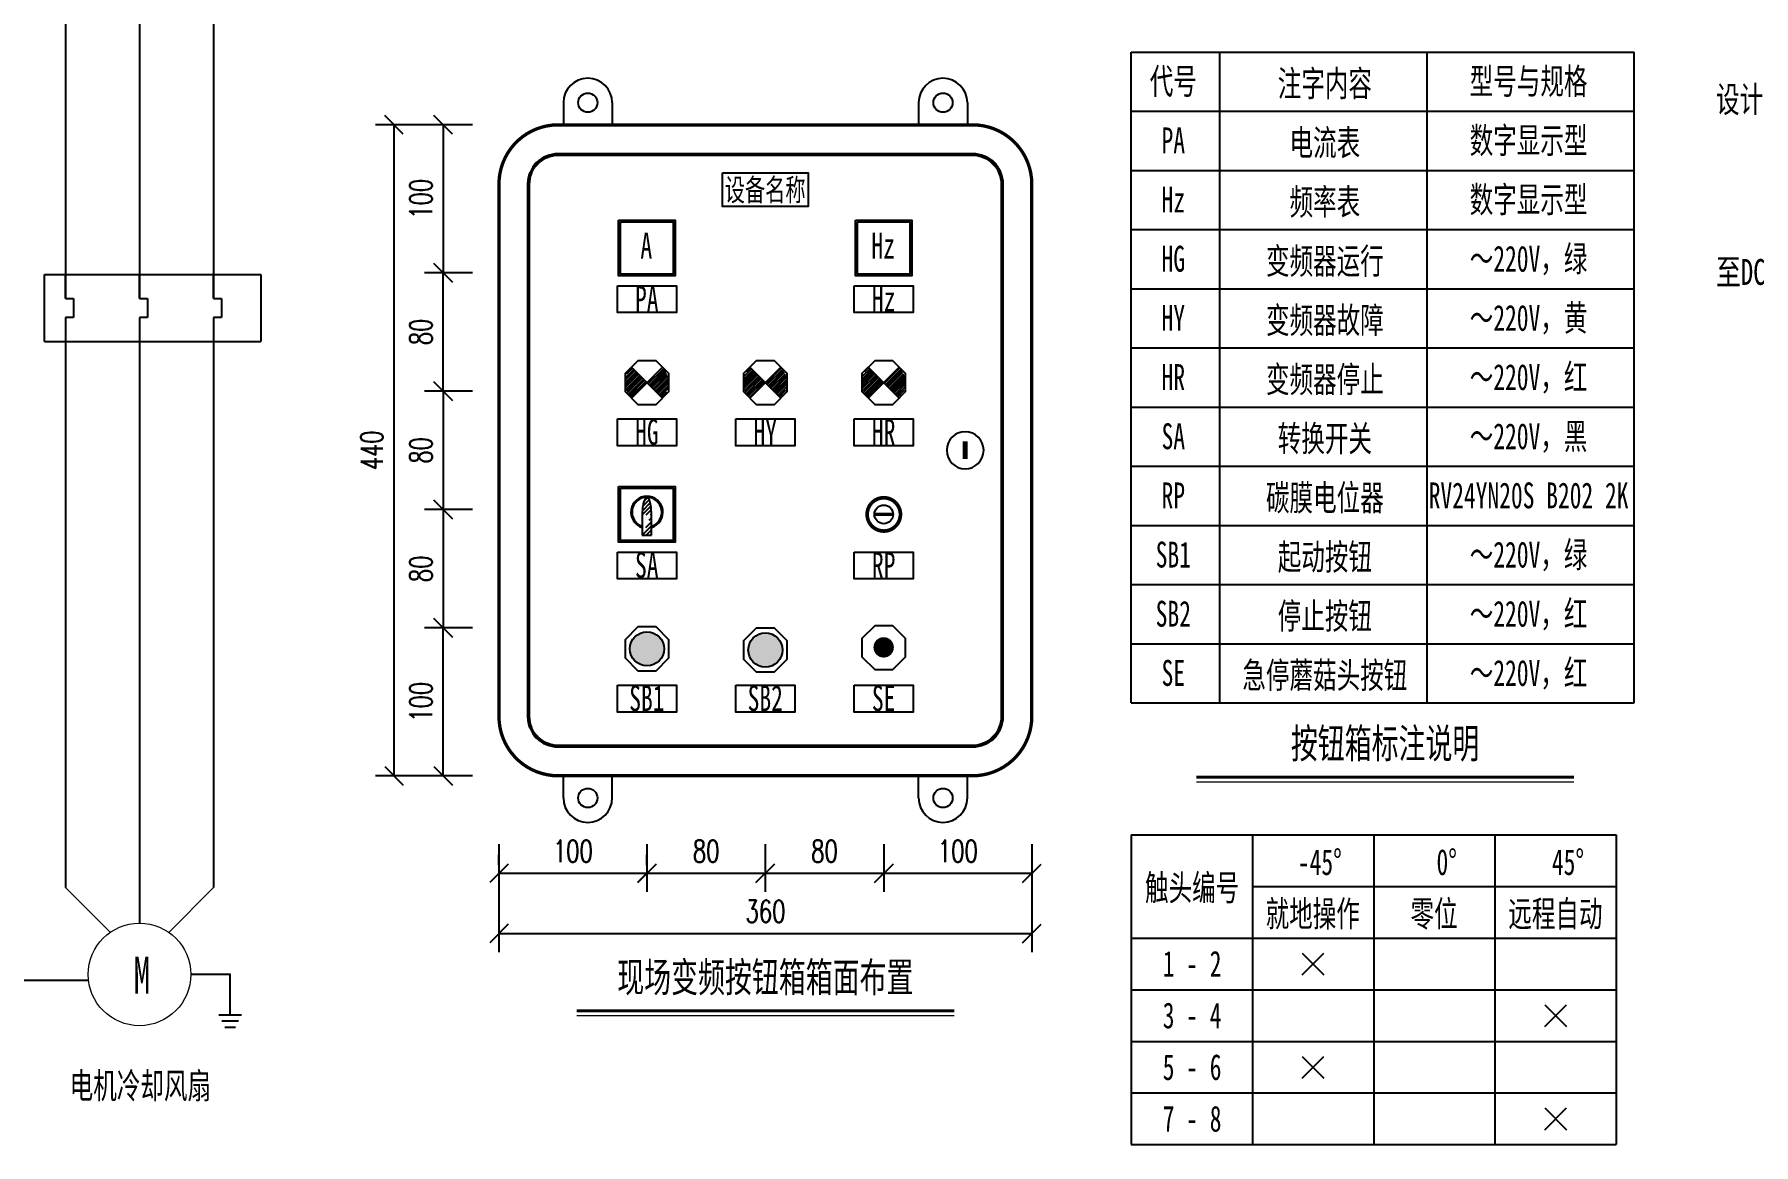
# Model space of a CAD drawing. Header units: millimetres. Extents: x 257344 to 1270023, y 272924 to 540726.
# Drawn here: x 793894 to 817126, y 289768 to 304778 of the extents above; entities that cross this region are included whole.
import ezdxf
from ezdxf.enums import TextEntityAlignment as Align

# ---------------------------------------------------------------- set-up
doc = ezdxf.new("R2010")
doc.units = ezdxf.units.MM
doc.linetypes.add('接地线', pattern=[1460, 500, 500, -200, 60, -200])
for name, color, linetype in [('1', 7, 'Continuous'), ('4', 1, 'Continuous'), ('BORDER', 7, 'Continuous'), ('MX', 3, 'Continuous'), ('TEXT', 4, 'Continuous'), ('动力平面设备层', 1, 'Continuous'), ('文字', 7, 'Continuous'), ('标注-照明', 7, 'Continuous'), ('电气-接地设计-接地线', 3, '接地线')]:
    doc.layers.add(name, color=color, linetype=linetype)
for name, color, linetype, lineweight in [('_0', 7, 'Continuous', 25), ('CAXA0层', 7, 'Continuous', 25), ('SW', 8, 'Continuous', 20)]:
    doc.layers.add(name, color=color, linetype=linetype, lineweight=lineweight)
doc.styles.add('DIM_FONT', font='txt.shx', dxfattribs={"width": 0.7, "bigfont": 'hzdx.shx'})
doc.styles.add('标准', font='', dxfattribs={"width": 0.667})
doc.styles.get('标准').set_extended_font_data('NSimSun')
doc.dimstyles.new('副本 DIM20', dxfattribs={"dimtxt": 300, "dimasz": 2, "dimexe": 250, "dimexo": 300, "dimgap": 150, "dimtad": 1, "dimdec": 4, "dimlfac": 0.05, "dimzin": 0, "dimdsep": 46, "dimtxsty": 'DIM_FONT', "dimblk1": '_DIMX', "dimblk2": '_DIMX', "dimsah": 1, "dimcen": 0.09, "dimadec": 0, "dimazin": 0, "dimtfac": 1, "dimtdec": 4, "dimtix": 1, "dimtmove": 2, "dimatfit": 3, "dimldrblk": '_DIMX', "dimfxl": 250, "dimtolj": 1, "dimtzin": 0, "dimarcsym": 0})

# ---------------------------------------------------------------- blocks, each defined once
blk = doc.blocks.new('_Oblique')
at = {"color": 0, "linetype": 'ByBlock', "lineweight": -2}
blk.add_line((-0.5, -0.5), (0.5, 0.5), dxfattribs=at)
blk = doc.blocks.new('*D91')
at = {"layer": '1', "color": 3, "linetype": 'ByBlock', "lineweight": -2}
for p, q in [((799813, 299954), (799167, 299954)), ((799417, 299954), (799417, 298354)), ((799813, 298354), (799167, 298354))]:
    blk.add_line(p, q, dxfattribs=at)
at = {"layer": 'Defpoints', "color": 0, "linetype": 'ByBlock'}
for p in [(800113, 299954), (799417, 298354), (800113, 298354)]:
    blk.add_point(p, dxfattribs=at)
at = {"layer": '1', "color": 3, "linetype": 'ByBlock', "lineweight": -2, "xscale": 250, "yscale": 250, "zscale": 250}
for p, rotation in [((799417, 299954), 90), ((799417, 298354), 270)]:
    blk.add_blockref('_Oblique', p, dxfattribs=dict(at, rotation=rotation))
at = {"layer": '1', "color": 7, "linetype": 'ByBlock', "insert": (799117, 299154), "char_height": 300, "attachment_point": 5, "rotation": 90, "style": 'DIM_FONT'}
blk.add_mtext('\\A1;80', dxfattribs=at)
blk = doc.blocks.new('_DIMX')
blk.add_line((-150, 0), (150, 0))
at = {"const_width": 50}
blk.add_lwpolyline([(-70, -70), (70, 70)], dxfattribs=at)
blk = doc.blocks.new('*D92')
at = {"layer": '1', "color": 3, "linetype": 'ByBlock', "lineweight": -2}
for p, q in [((799490, 303554), (798503, 303554)), ((798753, 303554), (798753, 294754)), ((799490, 294754), (798503, 294754))]:
    blk.add_line(p, q, dxfattribs=at)
at = {"layer": 'Defpoints', "color": 0, "linetype": 'ByBlock'}
for p in [(799790, 303554), (798753, 294754), (799790, 294754)]:
    blk.add_point(p, dxfattribs=at)
at = {"layer": '1', "color": 3, "linetype": 'ByBlock', "lineweight": -2, "xscale": 250, "yscale": 250, "zscale": 250}
for p, rotation in [((798753, 303554), 90), ((798753, 294754), 270)]:
    blk.add_blockref('_Oblique', p, dxfattribs=dict(at, rotation=rotation))
at = {"layer": '1', "color": 7, "linetype": 'ByBlock', "insert": (798453, 299154), "char_height": 300, "attachment_point": 5, "rotation": 90, "style": 'DIM_FONT'}
blk.add_mtext('\\A1;440', dxfattribs=at)
blk = doc.blocks.new('*D93')
at = {"layer": '1', "color": 3, "linetype": 'ByBlock', "lineweight": -2}
for p, q in [((799813, 303554), (799167, 303554)), ((799417, 303554), (799417, 301554)), ((799813, 301554), (799167, 301554))]:
    blk.add_line(p, q, dxfattribs=at)
at = {"layer": 'Defpoints', "color": 0, "linetype": 'ByBlock'}
for p in [(800113, 303554), (799417, 301554), (800113, 301554)]:
    blk.add_point(p, dxfattribs=at)
at = {"layer": '1', "color": 3, "linetype": 'ByBlock', "lineweight": -2, "xscale": 250, "yscale": 250, "zscale": 250}
for p, rotation in [((799417, 303554), 90), ((799417, 301554), 270)]:
    blk.add_blockref('_Oblique', p, dxfattribs=dict(at, rotation=rotation))
at = {"layer": '1', "color": 7, "linetype": 'ByBlock', "insert": (799117, 302554), "char_height": 300, "attachment_point": 5, "rotation": 90, "style": 'DIM_FONT'}
blk.add_mtext('\\A1;100', dxfattribs=at)
blk = doc.blocks.new('*D94')
at = {"layer": '1', "color": 3, "linetype": 'ByBlock', "lineweight": -2}
for p, q in [((799658, 301554), (799167, 301554)), ((799417, 299954), (799417, 301554)), ((799596, 299954), (799167, 299954))]:
    blk.add_line(p, q, dxfattribs=at)
at = {"layer": 'Defpoints', "color": 0, "linetype": 'ByBlock'}
for p in [(799417, 301554), (799958, 301554), (799896, 299954)]:
    blk.add_point(p, dxfattribs=at)
at = {"layer": '1', "color": 3, "linetype": 'ByBlock', "lineweight": -2, "xscale": 250, "yscale": 250, "zscale": 250}
for p, rotation in [((799417, 301554), 90), ((799417, 299954), 270)]:
    blk.add_blockref('_Oblique', p, dxfattribs=dict(at, rotation=rotation))
at = {"layer": '1', "color": 7, "linetype": 'ByBlock', "insert": (799117, 300754), "char_height": 300, "attachment_point": 5, "rotation": 90, "style": 'DIM_FONT'}
blk.add_mtext('\\A1;80', dxfattribs=at)
blk = doc.blocks.new('*D95')
at = {"layer": '1', "color": 3, "linetype": 'ByBlock', "lineweight": -2}
for p, q in [((803770, 293832), (803770, 293186)), ((805372, 293832), (805372, 293186)), ((803770, 293436), (805372, 293436))]:
    blk.add_line(p, q, dxfattribs=at)
at = {"layer": 'Defpoints', "color": 0, "linetype": 'ByBlock'}
for p in [(803770, 294132), (805372, 294132), (805372, 293436)]:
    blk.add_point(p, dxfattribs=at)
at = {"layer": '1', "color": 3, "linetype": 'ByBlock', "lineweight": -2, "xscale": 250, "yscale": 250, "zscale": 250, "rotation": 180}
blk.add_blockref('_Oblique', (803770, 293436), dxfattribs=at)
at = {"layer": '1', "color": 3, "linetype": 'ByBlock', "lineweight": -2, "xscale": 250, "yscale": 250, "zscale": 250}
blk.add_blockref('_Oblique', (805372, 293436), dxfattribs=at)
at = {"layer": '1', "color": 7, "linetype": 'ByBlock', "insert": (804571, 293736), "char_height": 300, "attachment_point": 5, "style": 'DIM_FONT'}
blk.add_mtext('\\A1;80', dxfattribs=at)
blk = doc.blocks.new('*D96')
at = {"layer": '1', "color": 3, "linetype": 'ByBlock', "lineweight": -2}
for p, q in [((805372, 293832), (805372, 293186)), ((807372, 293832), (807372, 293186)), ((805372, 293436), (807372, 293436))]:
    blk.add_line(p, q, dxfattribs=at)
at = {"layer": 'Defpoints', "color": 0, "linetype": 'ByBlock'}
for p in [(805372, 294132), (807372, 294132), (807372, 293436)]:
    blk.add_point(p, dxfattribs=at)
at = {"layer": '1', "color": 3, "linetype": 'ByBlock', "lineweight": -2, "xscale": 250, "yscale": 250, "zscale": 250, "rotation": 180}
blk.add_blockref('_Oblique', (805372, 293436), dxfattribs=at)
at = {"layer": '1', "color": 3, "linetype": 'ByBlock', "lineweight": -2, "xscale": 250, "yscale": 250, "zscale": 250}
blk.add_blockref('_Oblique', (807372, 293436), dxfattribs=at)
at = {"layer": '1', "color": 7, "linetype": 'ByBlock', "insert": (806372, 293736), "char_height": 300, "attachment_point": 5, "style": 'DIM_FONT'}
blk.add_mtext('\\A1;100', dxfattribs=at)
blk = doc.blocks.new('*D97')
at = {"layer": '1', "color": 3, "linetype": 'ByBlock', "lineweight": -2}
for p, q in [((800172, 293832), (800172, 292371)), ((807372, 293832), (807372, 292371)), ((800172, 292621), (807372, 292621))]:
    blk.add_line(p, q, dxfattribs=at)
at = {"layer": 'Defpoints', "color": 0, "linetype": 'ByBlock'}
for p in [(800172, 294132), (807372, 294132), (807372, 292621)]:
    blk.add_point(p, dxfattribs=at)
at = {"layer": '1', "color": 3, "linetype": 'ByBlock', "lineweight": -2, "xscale": 250, "yscale": 250, "zscale": 250, "rotation": 180}
blk.add_blockref('_Oblique', (800172, 292621), dxfattribs=at)
at = {"layer": '1', "color": 3, "linetype": 'ByBlock', "lineweight": -2, "xscale": 250, "yscale": 250, "zscale": 250}
blk.add_blockref('_Oblique', (807372, 292621), dxfattribs=at)
at = {"layer": '1', "color": 7, "linetype": 'ByBlock', "insert": (803772, 292921), "char_height": 300, "attachment_point": 5, "style": 'DIM_FONT'}
blk.add_mtext('\\A1;360', dxfattribs=at)
blk = doc.blocks.new('*D98')
at = {"layer": '1', "color": 3, "linetype": 'ByBlock', "lineweight": -2}
for p, q in [((799813, 296754), (799167, 296754)), ((799417, 294754), (799417, 296754)), ((799813, 294754), (799167, 294754))]:
    blk.add_line(p, q, dxfattribs=at)
at = {"layer": 'Defpoints', "color": 0, "linetype": 'ByBlock'}
for p in [(799417, 296754), (800113, 296754), (800113, 294754)]:
    blk.add_point(p, dxfattribs=at)
at = {"layer": '1', "color": 3, "linetype": 'ByBlock', "lineweight": -2, "xscale": 250, "yscale": 250, "zscale": 250}
for p, rotation in [((799417, 296754), 90), ((799417, 294754), 270)]:
    blk.add_blockref('_Oblique', p, dxfattribs=dict(at, rotation=rotation))
at = {"layer": '1', "color": 7, "linetype": 'ByBlock', "insert": (799117, 295754), "char_height": 300, "attachment_point": 5, "rotation": 90, "style": 'DIM_FONT'}
blk.add_mtext('\\A1;100', dxfattribs=at)
blk = doc.blocks.new('*D99')
at = {"layer": '1', "color": 3, "linetype": 'ByBlock', "lineweight": -2}
for p, q in [((799596, 298354), (799167, 298354)), ((799417, 298354), (799417, 296754)), ((799658, 296754), (799167, 296754))]:
    blk.add_line(p, q, dxfattribs=at)
at = {"layer": 'Defpoints', "color": 0, "linetype": 'ByBlock'}
for p in [(799896, 298354), (799417, 296754), (799958, 296754)]:
    blk.add_point(p, dxfattribs=at)
at = {"layer": '1', "color": 3, "linetype": 'ByBlock', "lineweight": -2, "xscale": 250, "yscale": 250, "zscale": 250}
for p, rotation in [((799417, 298354), 90), ((799417, 296754), 270)]:
    blk.add_blockref('_Oblique', p, dxfattribs=dict(at, rotation=rotation))
at = {"layer": '1', "color": 7, "linetype": 'ByBlock', "insert": (799117, 297554), "char_height": 300, "attachment_point": 5, "rotation": 90, "style": 'DIM_FONT'}
blk.add_mtext('\\A1;80', dxfattribs=at)
blk = doc.blocks.new('*D100')
at = {"layer": '1', "color": 3, "linetype": 'ByBlock', "lineweight": -2}
for p, q in [((800172, 293548), (800172, 293686)), ((802172, 293548), (802172, 293686)), ((800172, 293436), (802172, 293436))]:
    blk.add_line(p, q, dxfattribs=at)
at = {"layer": 'Defpoints', "color": 0, "linetype": 'ByBlock'}
for p in [(802172, 293436), (800172, 293248), (802172, 293248)]:
    blk.add_point(p, dxfattribs=at)
at = {"layer": '1', "color": 3, "linetype": 'ByBlock', "lineweight": -2, "xscale": 250, "yscale": 250, "zscale": 250, "rotation": 180}
blk.add_blockref('_Oblique', (800172, 293436), dxfattribs=at)
at = {"layer": '1', "color": 3, "linetype": 'ByBlock', "lineweight": -2, "xscale": 250, "yscale": 250, "zscale": 250}
blk.add_blockref('_Oblique', (802172, 293436), dxfattribs=at)
at = {"layer": '1', "color": 7, "linetype": 'ByBlock', "insert": (801172, 293736), "char_height": 300, "attachment_point": 5, "style": 'DIM_FONT'}
blk.add_mtext('\\A1;100', dxfattribs=at)
blk = doc.blocks.new('*D101')
at = {"layer": '1', "color": 3, "linetype": 'ByBlock', "lineweight": -2}
for p, q in [((802169, 293832), (802169, 293186)), ((803770, 293832), (803770, 293186)), ((802169, 293436), (803770, 293436))]:
    blk.add_line(p, q, dxfattribs=at)
at = {"layer": 'Defpoints', "color": 0, "linetype": 'ByBlock'}
for p in [(802169, 294132), (803770, 294132), (803770, 293436)]:
    blk.add_point(p, dxfattribs=at)
at = {"layer": '1', "color": 3, "linetype": 'ByBlock', "lineweight": -2, "xscale": 250, "yscale": 250, "zscale": 250, "rotation": 180}
blk.add_blockref('_Oblique', (802169, 293436), dxfattribs=at)
at = {"layer": '1', "color": 3, "linetype": 'ByBlock', "lineweight": -2, "xscale": 250, "yscale": 250, "zscale": 250}
blk.add_blockref('_Oblique', (803770, 293436), dxfattribs=at)
at = {"layer": '1', "color": 7, "linetype": 'ByBlock', "insert": (802970, 293736), "char_height": 300, "attachment_point": 5, "style": 'DIM_FONT'}
blk.add_mtext('\\A1;80', dxfattribs=at)

msp = doc.modelspace()

# ---------------------------------------------------------------- hatches: boundary and pattern name
at = {"linetype": 'ByBlock', "lineweight": 25}
h = msp.add_hatch(dxfattribs=at)
h.set_pattern_fill('ANSI31', color=3, scale=184.8, style=0)
h.set_pattern_definition([(45, (237769.407, 302265.184), (-16.3341666, 16.3341666), [])])
h.paths.add_polyline_path([(802171.76665, 300070.22285), (801962.86297, 300279.47369, 0.1991281417), (801876.08665, 300070.22285, 0.1986966109), (801962.51581, 299861.31917)])
h.paths.add_polyline_path([(802381.01749, 300279.12653), (802171.76665, 300070.22285), (802380.67033, 299860.97201, 0.1991281417), (802467.44665, 300070.22285, 0.1986966109)])
h = msp.add_hatch(dxfattribs=at)
h.set_pattern_fill('ANSI31', color=2, scale=184.8, style=0)
h.set_pattern_definition([(45, (240759.205, 302265.184), (-16.3341666, 16.3341666), [])])
h.paths.add_polyline_path([(803771.7122, 300070.22285), (803562.80852, 300279.47369, 0.1991281417), (803476.0322, 300070.22285, 0.1986966109), (803562.46136, 299861.31917)])
h.paths.add_polyline_path([(803980.96304, 300279.12653), (803771.7122, 300070.22285), (803980.61588, 299860.97201, 0.1991281417), (804067.3922, 300070.22285, 0.1986966109)])
h = msp.add_hatch(dxfattribs=at)
h.set_pattern_fill('ANSI31', color=1, scale=184.8, style=0)
h.set_pattern_definition([(45, (242359.26, 302265.184), (-16.3341666, 16.3341666), [])])
h.paths.add_polyline_path([(805371.76665, 300070.22285), (805162.86297, 300279.47369, 0.1991281417), (805076.08665, 300070.22285, 0.1986966109), (805162.51581, 299861.31917)])
h.paths.add_polyline_path([(805581.01749, 300279.12653), (805371.76665, 300070.22285), (805580.67033, 299860.97201, 0.1991281417), (805667.44665, 300070.22285, 0.1986966109)])
at = {"layer": '文字', "linetype": 'ByBlock', "ltscale": 0.2}
h = msp.add_hatch(dxfattribs=at)
h.set_pattern_fill('ANSI31', color=0, scale=308, style=0)
h.set_pattern_definition([(45, (-2561932.827, 1671258.472), (-27.22361108, 27.22361108), [])])
edge = h.paths.add_edge_path()
edge.add_line((802232.71624, 298007.09348), (802232.71624, 298282.3915))
edge.add_line((802108.01314, 298282.39102), (802108.01314, 298007.09348))
edge.add_arc((801336.33178, 298282.39102), 896.38446, 359.999999998, 366.231131725)
edge.add_arc((801752.15388, 298327.79237), 478.09114, 6.231131717, 14.766974326)
edge.add_arc((802011.04663, 298396.03517), 210.3552, 14.766974338, 32.471625257)
edge.add_arc((802170.36469, 298497.42108), 21.51308, 32.47162527, 90.000000016)
edge.add_arc((802170.36469, 298497.42108), 21.51308, 90.000000007, 147.528374752)
edge.add_arc((802329.68275, 298396.03517), 210.3552, 147.528374742, 165.233025662)
edge.add_arc((802588.5755, 298327.79237), 478.09114, 165.233025662, 173.76886827)
edge.add_arc((803004.3976, 298282.39102), 896.38446, 173.768868275, 180.000000001)
edge.add_line((802108.01314, 298007.09348), (802232.71624, 298007.09348))
at = {"layer": '电气-接地设计-接地线', "linetype": 'ByBlock', "ltscale": 0.2}
h = msp.add_hatch(color=3, dxfattribs=at)
edge = h.paths.add_edge_path()
edge.add_arc((802171.76665, 296470.21771), 230.34819, 0, 360)
h = msp.add_hatch(color=1, dxfattribs=at)
edge = h.paths.add_edge_path()
edge.add_arc((803771.7122, 296454.7001), 230.34819, 0, 360)
h = msp.add_hatch(color=1, dxfattribs=at)
edge = h.paths.add_edge_path()
edge.add_arc((805370.37379, 296490.21615), 138.20891, 0, 360)

# ---------------------------------------------------------------- linework, layer by layer
at = {"linetype": 'ByBlock'}
for p, q in [((794031.9988, 301532.43718), (796954.3851, 301532.43718)), ((794031.9988, 300627.55353), (794031.9988, 301532.43718)), ((796954.3851, 301532.43718), (796954.3851, 300627.55353)), ((794313.95291, 301208.15958), (794421.7596, 301208.15958)), ((794421.7596, 301208.15958), (794421.7596, 300951.83112)), ((795313.95291, 301208.15958), (795421.7596, 301208.15958)), ((795421.7596, 301208.15958), (795421.7596, 300951.83112)), ((796313.95291, 301208.15958), (796421.7596, 301208.15958)), ((796421.7596, 301208.15958), (796421.7596, 300951.83112)), ((794421.7596, 300951.83112), (794313.95291, 300951.83112)), ((795421.7596, 300951.83112), (795313.95291, 300951.83112)), ((796421.7596, 300951.83112), (796313.95291, 300951.83112)), ((794031.9988, 300627.55353), (796954.3851, 300627.55353))]:
    msp.add_line(p, q, dxfattribs=at)
at = {"color": 3, "linetype": 'ByBlock', "lineweight": 25}
for p, q in [((802381.01749, 300279.12653), (801962.51581, 299861.31917)), ((802380.67033, 299860.97201), (801962.86297, 300279.47369))]:
    msp.add_line(p, q, dxfattribs=at)
at = {"color": 2, "linetype": 'ByBlock', "lineweight": 25}
for p, q in [((803980.96304, 300279.12653), (803562.46136, 299861.31917)), ((803980.61588, 299860.97201), (803562.80852, 300279.47369))]:
    msp.add_line(p, q, dxfattribs=at)
at = {"color": 1, "linetype": 'ByBlock', "lineweight": 25}
for p, q in [((805581.01749, 300279.12653), (805162.51581, 299861.31917)), ((805580.67033, 299860.97201), (805162.86297, 300279.47369))]:
    msp.add_line(p, q, dxfattribs=at)
at = {"color": 0, "linetype": 'ByBlock', "lineweight": 25}
for p, q in [((802108.01314, 298282.39102), (802108.01314, 298007.09348)), ((802232.71624, 298007.09348), (802232.71624, 298282.3915)), ((802108.01314, 298007.09348), (802232.71624, 298007.09348))]:
    msp.add_line(p, q, dxfattribs=at)
at = {"color": 252, "linetype": 'ByBlock', "lineweight": 50}
for points in [[(800971.76665, 303154.38808, 0.4142135624), (800571.76665, 302754.38808)], [(806971.76665, 302754.38808, 0.4142135624), (806571.76665, 303154.38808)], [(800571.76665, 295554.38808, 0.4142135624), (800971.76665, 295154.38808)], [(806571.76665, 295154.38808, 0.4142135624), (806971.76665, 295554.38808)]]:
    msp.add_lwpolyline(points, format="xyb", dxfattribs=at)
for points in [[(800971.76665, 303154.38808), (806571.76665, 303154.38808)], [(800571.76665, 295554.38808), (800571.76665, 302754.38808)], [(806971.76665, 302754.38808), (806971.76665, 295554.38808)], [(806571.76665, 295154.38808), (800971.76665, 295154.38808)]]:
    msp.add_lwpolyline(points, dxfattribs=at)
at = {"color": 0, "linetype": 'ByBlock', "lineweight": 25}
for points in [[(803192.1337, 302904.38808), (804351.3996, 302904.38808), (804351.3996, 302448.36199), (803192.1337, 302448.36199)], [(801772.70266, 301378.91322), (802570.83064, 301378.91322), (802570.83064, 301016.09346), (801772.70266, 301016.09346)], [(804972.70266, 301378.91579), (805770.83064, 301378.91579), (805770.83064, 301016.09604), (804972.70266, 301016.09604)], [(801772.70266, 299578.91322), (802570.83064, 299578.91322), (802570.83064, 299216.09346), (801772.70266, 299216.09346)], [(803372.64821, 299578.91322), (804170.77619, 299578.91322), (804170.77619, 299216.09346), (803372.64821, 299216.09346)], [(804972.70266, 299578.91322), (805770.83064, 299578.91322), (805770.83064, 299216.09346), (804972.70266, 299216.09346)], [(801789.19143, 298664.15155), (802551.62603, 298664.15155), (802551.62603, 297911.87963), (801789.19143, 297911.87963)], [(801772.70266, 297778.91322), (802570.83064, 297778.91322), (802570.83064, 297416.09346), (801772.70266, 297416.09346)], [(804972.70266, 297778.91579), (805770.83064, 297778.91579), (805770.83064, 297416.09604), (804972.70266, 297416.09604)], [(801772.70266, 295978.91322), (802570.83064, 295978.91322), (802570.83064, 295616.09346), (801772.70266, 295616.09346)], [(803372.64821, 295978.91579), (804170.77619, 295978.91579), (804170.77619, 295616.09604), (803372.64821, 295616.09604)], [(804972.70266, 295978.91579), (805770.83064, 295978.91579), (805770.83064, 295616.09604), (804972.70266, 295616.09604)]]:
    msp.add_lwpolyline(points, close=True, dxfattribs=at)
at = {"color": 6, "linetype": 'ByBlock', "lineweight": 25}
for points in [[(801789.19143, 302264.15155), (802551.62603, 302264.15155), (802551.62603, 301511.87963), (801789.19143, 301511.87963)], [(804989.19143, 302264.15412), (805751.62603, 302264.15412), (805751.62603, 301511.8822), (804989.19143, 301511.8822)]]:
    msp.add_lwpolyline(points, close=True, dxfattribs=at)
at = {"color": 3, "linetype": 'ByBlock', "lineweight": 25}
msp.add_lwpolyline([(802049.29198, 300365.90285), (801876.08665, 300192.69751), (801876.08665, 299947.74818), (802049.29198, 299774.54285), (802294.24132, 299774.54285), (802467.44665, 299947.74818), (802467.44665, 300192.69751), (802294.24132, 300365.90285)], close=True, dxfattribs=at)
at = {"color": 2, "linetype": 'ByBlock', "lineweight": 25}
msp.add_lwpolyline([(803649.23753, 300365.90285), (803476.0322, 300192.69751), (803476.0322, 299947.74818), (803649.23753, 299774.54285), (803894.18686, 299774.54285), (804067.3922, 299947.74818), (804067.3922, 300192.69751), (803894.18686, 300365.90285)], close=True, dxfattribs=at)
at = {"color": 1, "linetype": 'ByBlock', "lineweight": 25}
msp.add_lwpolyline([(805249.29198, 300365.90285), (805076.08665, 300192.69751), (805076.08665, 299947.74818), (805249.29198, 299774.54285), (805494.24132, 299774.54285), (805667.44665, 299947.74818), (805667.44665, 300192.69751), (805494.24132, 300365.90285)], close=True, dxfattribs=at)
at = {"color": 3, "linetype": 'ByBlock', "const_width": 64}
msp.add_lwpolyline([(806472.02291, 299274.20874), (806472.02291, 299038.24444)], dxfattribs=at)
at = {"color": 0, "linetype": 'ByBlock', "lineweight": 25}
msp.add_lwpolyline([(802232.71624, 298282.39102), (802227.42053, 298379.68415), (802214.4539, 298449.65228, 0.077405152), (802188.51436, 298508.97106), (802170.36469, 298518.93416), (802152.21503, 298508.97106), (802126.27549, 298449.65228, 0.0372618705), (802113.30886, 298379.68415), (802108.01314, 298282.39102)], format="xyb", dxfattribs=at)
at = {"linetype": 'ByBlock', "lineweight": 25}
for points in [[(802049.29198, 296765.90028), (801876.08665, 296592.69494), (801876.08665, 296347.74561), (802049.29198, 296174.54028), (802294.24132, 296174.54028), (802467.44665, 296347.74561), (802467.44665, 296592.69494), (802294.24132, 296765.90028)], [(803649.23753, 296750.38267), (803476.0322, 296577.17733), (803476.0322, 296332.228), (803649.23753, 296159.02267), (803894.18686, 296159.02267), (804067.3922, 296332.228), (804067.3922, 296577.17733), (803894.18686, 296750.38267)], [(805249.29198, 296781.42303), (805076.08665, 296608.21769), (805076.08665, 296363.26836), (805249.29198, 296190.06303), (805494.24132, 296190.06303), (805667.44665, 296363.26836), (805667.44665, 296608.21769), (805494.24132, 296781.42303)]]:
    msp.add_lwpolyline(points, close=True, dxfattribs=at)
at = {"color": 3, "linetype": 'ByBlock'}
for start, end in [(90, 270), (270, 90)]:
    msp.add_arc((806471.76665, 299154.38808), 250, start, end, dxfattribs=at)
at = {"color": 0, "linetype": 'ByBlock', "lineweight": 25}
for radius, start, end in [(216.4831, 286.73947867, 253.26052133), (200.7336, 288.09650246, 251.90349754)]:
    msp.add_arc((802170.36469, 298318.20055), radius, start, end, dxfattribs=at)
at = {"layer": '1', "color": 3, "const_width": 50}
msp.add_lwpolyline([(805146.76665, 298288.01559, 1), (805596.76665, 298288.01559, 1)], format="xyb", close=True, dxfattribs=at)
at = {"layer": '1', "color": 3, "const_width": 45}
msp.add_lwpolyline([(805245.62107, 298288.01559), (805497.91223, 298288.01559)], dxfattribs=at)
at = {"layer": '1', "color": 3}
msp.add_circle((805371.76665, 298288.01559), 126.14558, dxfattribs=at)
at = {"layer": '4', "color": 0, "linetype": 'ByBlock'}
for p, q in [((801041.76665, 303854.38808), (801041.76665, 303554.38808)), ((801701.76665, 303854.38808), (801701.76665, 303554.38808)), ((805841.76665, 303854.38808), (805841.76665, 303554.38808)), ((806501.76665, 303854.38808), (806501.76665, 303554.38808)), ((801041.76665, 294454.38808), (801041.76665, 294754.38808)), ((801701.76665, 294454.38808), (801701.76665, 294754.38808)), ((805841.76665, 294454.38808), (805841.76665, 294754.38808)), ((806501.76665, 294454.38808), (806501.76665, 294754.38808))]:
    msp.add_line(p, q, dxfattribs=at)
at = {"layer": '4', "color": 0, "linetype": 'ByBlock', "const_width": 45}
for points in [[(800971.76665, 303554.38808, 0.4142135624), (800171.76665, 302754.38808)], [(807371.76665, 302754.38808, 0.4142135624), (806571.76665, 303554.38808)], [(800171.76665, 295554.38808, 0.4142135624), (800971.76665, 294754.38808)], [(806571.76665, 294754.38808, 0.4142135624), (807371.76665, 295554.38808)]]:
    msp.add_lwpolyline(points, format="xyb", dxfattribs=at)
for points in [[(800971.76665, 303554.38808), (806571.76665, 303554.38808)], [(800171.76665, 295554.38808), (800171.76665, 302754.38808)], [(807371.76665, 302754.38808), (807371.76665, 295554.38808)], [(806571.76665, 294754.38808), (800971.76665, 294754.38808)]]:
    msp.add_lwpolyline(points, dxfattribs=at)
at = {"layer": '4', "color": 0, "linetype": 'ByBlock'}
for centre in [(801371.76665, 303854.38808), (806171.76665, 303854.38808), (801371.76665, 294454.38808), (806171.76665, 294454.38808)]:
    msp.add_circle(centre, 130, dxfattribs=at)
for centre, start, end in [((801371.76665, 303854.38808), 0, 180), ((806171.76665, 303854.38808), 0, 180), ((801371.76665, 294454.38808), 180, 0), ((806171.76665, 294454.38808), 180, 0)]:
    msp.add_arc(centre, 330, start, end, dxfattribs=at)
at = {"layer": '_0', "color": 0, "linetype": 'ByBlock'}
msp.add_line((796006.86128, 292072.83327), (796539.15532, 292072.83327), dxfattribs=at)
at = {"layer": '_0', "linetype": 'ByBlock'}
msp.add_line((796539.15532, 291524.46335), (796539.15532, 292076.84725), dxfattribs=at)
at = {"layer": '_0', "color": 6, "linetype": 'ByBlock', "ltscale": 1500}
msp.add_line((789419.27015, 291992.4828), (794625.26356, 291992.4828), dxfattribs=at)
at = {"layer": 'BORDER', "linetype": 'ByBlock'}
for p, q in [((794313.95313, 306829.82664), (794313.95368, 301208.15958)), ((795313.95291, 306829.82664), (795313.95291, 301208.15958)), ((796313.95291, 306829.82664), (796313.95291, 301208.15958)), ((794313.9537, 300951.83112), (794313.95446, 293242.24802)), ((795313.95291, 300951.83112), (795313.95291, 292761.8496)), ((796313.95291, 300951.83112), (796313.95291, 293242.24802))]:
    msp.add_line(p, q, dxfattribs=at)
at = {"layer": 'CAXA0层', "color": 2, "linetype": 'ByBlock', "lineweight": 40}
for p, q in [((809597.43634, 294737.13246), (814695.58163, 294737.13246)), ((801222.92174, 291576.74112), (806321.06703, 291576.74112))]:
    msp.add_line(p, q, dxfattribs=at)
at = {"layer": 'CAXA0层', "color": 2, "linetype": 'ByBlock', "lineweight": 0}
for p, q in [((809597.43634, 294671.64953), (814695.58163, 294671.64953)), ((801222.92174, 291511.25819), (806321.06703, 291511.25819))]:
    msp.add_line(p, q, dxfattribs=at)
at = {"layer": 'MX', "color": 7, "linetype": 'ByBlock', "lineweight": 20}
for p, q in [((794313.95446, 293242.24802), (794912.66599, 292643.36039)), ((796313.95291, 293242.24802), (795704.41297, 292632.53352))]:
    msp.add_line(p, q, dxfattribs=at)
msp.add_circle((795313.95291, 292068.93024), 692.91936, dxfattribs=at)
at = {"layer": 'SW', "color": 7, "linetype": 'ByBlock', "lineweight": 25}
for p, q in [((808713.09745, 304538.8611), (809913.09745, 304538.8611)), ((808713.09745, 303738.8611), (808713.09745, 304538.8611)), ((809913.09745, 304538.8611), (812713.09745, 304538.8611)), ((809913.09745, 303738.8611), (809913.09745, 304538.8611)), ((812713.09745, 303738.8611), (812713.09745, 304538.8611)), ((812713.09745, 304538.8611), (815513.09745, 304538.8611)), ((815513.09745, 303738.8611), (815513.09745, 304538.8611)), ((808713.09745, 303738.8611), (809913.09745, 303738.8611)), ((808713.09745, 302938.8611), (808713.09745, 303738.8611)), ((809913.09745, 303738.8611), (812713.09745, 303738.8611)), ((809913.09745, 302938.8611), (809913.09745, 303738.8611)), ((812713.09745, 302938.8611), (812713.09745, 303738.8611)), ((812713.09745, 303738.8611), (815513.09745, 303738.8611)), ((815513.09745, 302938.8611), (815513.09745, 303738.8611)), ((815513.09745, 302938.8611), (815513.09745, 303738.8611)), ((808713.09745, 302938.8611), (809913.09745, 302938.8611)), ((808713.09745, 302138.8611), (808713.09745, 302938.8611)), ((809913.09745, 302938.8611), (812713.09745, 302938.8611)), ((809913.09745, 302138.8611), (809913.09745, 302938.8611)), ((812713.09745, 302938.8611), (815513.09745, 302938.8611)), ((812713.09745, 302138.8611), (812713.09745, 302938.8611)), ((815513.09745, 302138.8611), (815513.09745, 302938.8611)), ((815513.09745, 302138.8611), (815513.09745, 302938.8611)), ((808713.09745, 301338.8611), (808713.09745, 302138.8611)), ((808713.09745, 302138.8611), (809913.09745, 302138.8611)), ((809913.09745, 301338.8611), (809913.09745, 302138.8611)), ((809913.09745, 302138.8611), (812713.09745, 302138.8611)), ((812713.09745, 301338.8611), (812713.09745, 302138.8611)), ((812713.09745, 302138.8611), (815513.09745, 302138.8611)), ((815513.09745, 301338.8611), (815513.09745, 302138.8611)), ((815513.09745, 301338.8611), (815513.09745, 302138.8611)), ((808713.09745, 301338.8611), (809913.09745, 301338.8611)), ((808713.09745, 300538.8611), (808713.09745, 301338.8611)), ((809913.09745, 301338.8611), (812713.09745, 301338.8611)), ((809913.09745, 300538.8611), (809913.09745, 301338.8611)), ((812713.09745, 300538.8611), (812713.09745, 301338.8611)), ((812713.09745, 301338.8611), (815513.09745, 301338.8611)), ((815513.09745, 300538.8611), (815513.09745, 301338.8611)), ((815513.09745, 300538.8611), (815513.09745, 301338.8611)), ((808713.09745, 300538.8611), (809913.09745, 300538.8611)), ((808713.09745, 299738.8611), (808713.09745, 300538.8611)), ((809913.09745, 300538.8611), (812713.09745, 300538.8611)), ((809913.09745, 299738.8611), (809913.09745, 300538.8611)), ((812713.09745, 299738.8611), (812713.09745, 300538.8611)), ((812713.09745, 300538.8611), (815513.09745, 300538.8611)), ((815513.09745, 299738.8611), (815513.09745, 300538.8611)), ((815513.09745, 299738.8611), (815513.09745, 300538.8611)), ((808713.09745, 299738.8611), (809913.09745, 299738.8611)), ((808713.09745, 298938.8611), (808713.09745, 299738.8611)), ((809913.09745, 299738.8611), (812713.09745, 299738.8611)), ((809913.09745, 298938.8611), (809913.09745, 299738.8611)), ((812713.09745, 298938.8611), (812713.09745, 299738.8611)), ((812713.09745, 299738.8611), (815513.09745, 299738.8611)), ((815513.09745, 298938.8611), (815513.09745, 299738.8611)), ((815513.09745, 298938.8611), (815513.09745, 299738.8611)), ((808713.09745, 298938.8611), (809913.09745, 298938.8611)), ((808713.09745, 298138.8611), (808713.09745, 298938.8611)), ((809913.09745, 298938.8611), (812713.09745, 298938.8611)), ((809913.09745, 298138.8611), (809913.09745, 298938.8611)), ((812713.09745, 298938.8611), (815513.09745, 298938.8611)), ((812713.09745, 298138.8611), (812713.09745, 298938.8611)), ((815513.09745, 298138.8611), (815513.09745, 298938.8611)), ((815513.09745, 298138.8611), (815513.09745, 298938.8611)), ((808713.09745, 297338.8611), (808713.09745, 298138.8611)), ((808713.09745, 298138.8611), (809913.09745, 298138.8611)), ((809913.09745, 297338.8611), (809913.09745, 298138.8611)), ((809913.09745, 298138.8611), (812713.09745, 298138.8611)), ((812713.09745, 297338.8611), (812713.09745, 298138.8611)), ((812713.09745, 298138.8611), (815513.09745, 298138.8611)), ((815513.09745, 297338.8611), (815513.09745, 298138.8611)), ((815513.09745, 297338.8611), (815513.09745, 298138.8611)), ((808713.09745, 297338.8611), (809913.09745, 297338.8611)), ((808713.09745, 296538.8611), (808713.09745, 297338.8611)), ((809913.09745, 297338.8611), (812713.09745, 297338.8611)), ((809913.09745, 296538.8611), (809913.09745, 297338.8611)), ((812713.09745, 297338.8611), (815513.09745, 297338.8611)), ((812713.09745, 296538.8611), (812713.09745, 297338.8611)), ((815513.09745, 296538.8611), (815513.09745, 297338.8611)), ((808713.09745, 296538.8611), (809913.09745, 296538.8611)), ((808713.09745, 295738.8611), (808713.09745, 296538.8611)), ((809913.09745, 296538.8611), (812713.09745, 296538.8611)), ((809913.09745, 295738.8611), (809913.09745, 296538.8611)), ((812713.09745, 296538.8611), (815513.09745, 296538.8611)), ((812713.09745, 295738.8611), (812713.09745, 296538.8611)), ((815513.09745, 295738.8611), (815513.09745, 296538.8611)), ((815513.09745, 295738.8611), (815513.09745, 296538.8611)), ((808713.09745, 295738.8611), (809913.09745, 295738.8611)), ((809913.09745, 295738.8611), (812713.09745, 295738.8611)), ((812713.09745, 295738.8611), (815513.09745, 295738.8611)), ((808713.09745, 293956.80142), (815270.6245, 293956.80142)), ((808713.09745, 293956.80142), (808713.09745, 289767.74792)), ((810352.47922, 293956.80142), (810352.47922, 289767.74792)), ((811991.86098, 293956.80142), (811991.86098, 289767.74792)), ((813631.24274, 293956.80142), (813631.24274, 289767.74792)), ((815270.6245, 293956.80142), (815270.6245, 289767.74792)), ((810352.47922, 293258.62584), (815270.6245, 293258.62584)), ((808713.09745, 292560.45025), (815270.6245, 292560.45025)), ((811024.06469, 292357.71429), (811320.2755, 292061.50348)), ((811024.06469, 292061.50348), (811320.2755, 292357.71429)), ((808713.09745, 291862.27467), (815270.6245, 291862.27467)), ((814302.82821, 291659.53871), (814599.03903, 291363.32789)), ((814302.82821, 291363.32789), (814599.03903, 291659.53871)), ((808713.09745, 291164.09909), (815270.6245, 291164.09909)), ((811024.06469, 290961.36313), (811320.2755, 290665.15231)), ((811024.06469, 290665.15231), (811320.2755, 290961.36313)), ((808713.09745, 290465.9235), (815270.6245, 290465.9235)), ((814302.82821, 290263.18754), (814599.03903, 289966.97673)), ((814302.82821, 289966.97673), (814599.03903, 290263.18754)), ((808713.09745, 289767.74792), (815270.6245, 289767.74792)), ((808713.09745, 289767.74792), (815270.6245, 289767.74792)), ((808713.09745, 289767.74792), (815270.6245, 289767.74792))]:
    msp.add_line(p, q, dxfattribs=at)
at = {"layer": '动力平面设备层', "color": 0, "linetype": 'ByBlock', "lineweight": -3, "ltscale": 100}
for p, q in [((794313.95291, 301208.15958), (794313.95291, 301532.43718)), ((795313.95291, 301208.15958), (795313.95291, 301532.43718)), ((796313.95291, 301208.15958), (796313.95291, 301532.43718)), ((794313.95291, 300951.83112), (794313.95291, 300627.55353)), ((795313.95291, 300951.83112), (795313.95291, 300627.55353)), ((796313.95291, 300951.83112), (796313.95291, 300627.55353)), ((796384.38372, 291524.46335), (796693.92691, 291524.46335)), ((796426.09362, 291440.24888), (796652.21702, 291440.24888)), ((796467.80351, 291356.0344), (796610.50713, 291356.0344))]:
    msp.add_line(p, q, dxfattribs=at)
at = {"layer": '标注-照明', "color": 6, "linetype": 'ByBlock'}
for points in [[(801815.54869, 302244.36893), (802525.18069, 302244.36893), (802525.18069, 301534.73693), (801815.54869, 301534.73693)], [(805015.54869, 302244.3715), (805725.18069, 302244.3715), (805725.18069, 301534.7395), (805015.54869, 301534.7395)]]:
    msp.add_lwpolyline(points, close=True, dxfattribs=at)
at = {"layer": '标注-照明', "color": 0, "linetype": 'ByBlock'}
msp.add_lwpolyline([(801815.54869, 298644.36893), (802525.18069, 298644.36893), (802525.18069, 297934.73693), (801815.54869, 297934.73693)], close=True, dxfattribs=at)
at = {"layer": '电气-接地设计-接地线', "color": 3, "linetype": 'ByBlock', "ltscale": 0.2}
msp.add_circle((802171.76665, 296470.21771), 230.34819, dxfattribs=at)
at = {"layer": '电气-接地设计-接地线', "color": 1, "linetype": 'ByBlock', "ltscale": 0.2}
msp.add_circle((803771.7122, 296454.7001), 230.34819, dxfattribs=at)

# ---------------------------------------------------------------- texts
at = {"layer": 'SW', "color": 7, "linetype": 'ByBlock', "lineweight": 25, "style": '标准', "width": 0.667}
for s, height, p in [('代号', 350, (809284.42644, 303969.77454)), ('型号与规格', 350, (814085.2285, 303969.77454)), ('注字内容', 350, (811332.36571, 303938.8611)), ('PA', 350, (809284.42644, 303169.77454)), ('电流表', 350, (811332.36571, 303138.8611)), ('数字显示型', 350, (814085.2285, 303169.77454)), ('设备名称', 300, (803768.90852, 302526.12558)), ('Hz', 350, (809284.42644, 302369.77454)), ('频率表', 350, (811332.36571, 302338.8611)), ('数字显示型', 350, (814085.2285, 302369.77454)), ('A', 350, (802162.61045, 301747.11949)), ('Hz', 350, (805362.61045, 301747.12206)), ('HG', 350, (809284.42644, 301569.77454)), ('变频器运行', 350, (811332.36571, 301538.8611)), ('～220V，绿', 350, (814085.2285, 301569.77454)), ('PA', 350, (802169.06182, 301028.2885)), ('Hz', 350, (805369.06182, 301028.29107)), ('HY', 350, (809284.42644, 300769.77454)), ('变频器故障', 350, (811332.36571, 300738.8611)), ('～220V，黄', 350, (814085.2285, 300769.77454)), ('HR', 350, (809284.42644, 299969.77454)), ('变频器停止', 350, (811332.36571, 299938.8611)), ('～220V，红', 350, (814085.2285, 299969.77454)), ('HG', 350, (802170.40873, 299228.29107)), ('HY', 350, (803770.35428, 299228.29107)), ('HR', 350, (805370.40873, 299228.29107)), ('SA', 350, (809284.42644, 299169.77454)), ('转换开关', 350, (811332.36571, 299138.8611)), ('～220V，黑', 350, (814085.2285, 299169.77454)), ('RP', 350, (809284.42644, 298369.77454)), ('碳膜电位器', 350, (811332.36571, 298338.8611)), ('RV24YN20S B202 2K', 350, (814085.2285, 298369.77454)), ('SB1', 350, (809284.42644, 297569.77454)), ('起动按钮', 350, (811332.36571, 297538.8611)), ('～220V，绿', 350, (814085.2285, 297569.77454)), ('SA', 350, (802169.06182, 297428.2885)), ('RP', 350, (805370.40873, 297428.29107)), ('～220V，红', 350, (814085.2285, 296769.77454)), ('SB2', 350, (809284.42644, 296769.77454)), ('停止按钮', 350, (811332.36571, 296738.8611)), ('SE', 350, (809284.42644, 295969.77454)), ('急停蘑菇头按钮', 350, (811332.36571, 295938.8611)), ('～220V，红', 350, (814085.2285, 295969.77454)), ('SB1', 350, (802170.40873, 295628.2885)), ('SB2', 350, (803770.35428, 295628.29107)), ('SE', 350, (805370.40873, 295628.29107)), ('-45°', 350, (811264.53887, 293412.86705)), ('0°', 350, (812979.18312, 293412.86705)), ('45°', 350, (814617.82999, 293412.86705)), ('触头编号', 350, (809538.30793, 293067.22484)), ('就地操作', 350, (811168.48938, 292714.69146)), ('零位', 350, (812807.87114, 292714.69146)), ('远程自动', 350, (814447.2529, 292714.69146)), ('1 - 2', 350, (809538.30793, 292037.91326)), ('3 - 4', 350, (809538.30793, 291339.73768)), ('5 - 6', 350, (809538.30793, 290641.56209)), ('7 - 8', 350, (809538.30793, 289943.38651))]:
    msp.add_text(s, height=height, dxfattribs=at).set_placement(p, align=Align.CENTER)
at = {"layer": 'SW', "color": 2, "linetype": 'ByBlock', "lineweight": 25, "style": '标准', "width": 0.667}
for s, p in [('按钮箱标注说明', (812146.28125, 294992.14649)), ('现场变频按钮箱箱面布置', (803771.76665, 291831.75515))]:
    msp.add_text(s, height=400, dxfattribs=at).set_placement(p, align=Align.CENTER)
at = {"layer": 'SW', "color": 4, "linetype": 'ByBlock', "lineweight": 25, "style": '标准', "width": 0.667}
msp.add_text('电机冷却风扇', height=350, dxfattribs=at).set_placement((795325.72296, 290390.05759), align=Align.CENTER)
at = {"layer": 'SW', "color": 0, "linetype": 'ByBlock', "lineweight": 25, "insert": (816619.33884, 304074.51723), "char_height": 350, "width": 17631.4624727, "attachment_point": 1, "style": '标准'}
msp.add_mtext('设计说明：\\P{\\W0.7;    1、\\W0.667;\\C7;本型号按钮箱共有}2{\\C7;个，其代号详见电动机代号替换表。\\P\\W0.7;\\C0;    2、\\W0.667;\\C7;按钮箱采用聚碳酸酯材质，透明盖，加双层门双层板，防护等级IP54。\\W0.7;\\C0;\\P    3、本方案通过变频器I/O卡扩展一对模拟量输出口引至DCS显示频率和电流，亦可通过柜内增加分流器扩展模拟量引至DCS。\\P    4、\\W0.667;\\C7;输入滤波器、输入输出电抗器、操作面板、\\W0.7;\\C0;扩展I/O卡等附件由变频器厂家成套供货，并选择带涂层的PCB板\\W0.667;\\C7;。\\P\\W0.7;\\C0;    5、\\W0.667;\\C7;本控制原理图作为参考，电气设备成套商根据不同变频器型号进行深化设计。}', dxfattribs=at)
at = {"layer": 'TEXT', "color": 7, "linetype": 'ByBlock', "ltscale": 100, "style": '标准', "width": 0.667}
msp.add_text('M', height=500, dxfattribs=at).set_placement((795346.69032, 291808.13296), align=Align.CENTER)

# ---------------------------------------------------------------- dimensions: what is measured, and where the dimension line sits
at = {"layer": '1', "color": 0, "linetype": 'ByBlock'}
for base, p1, p2, angle, picture, middle in [((798753.40079, 294754.38808), (799789.92562, 303554.38808), (799789.92562, 294754.38808), 90, '*D92', (798453.40079, 299154.38808)), ((799417.41326, 301554.38808), (800113.04259, 303554.38808), (800113.04259, 301554.38808), 90, '*D93', (799117.41326, 302554.38808)), ((799417.41326, 301554.38808), (799896.11001, 299954.38808), (799958.18762, 301554.38808), 90, '*D94', (799117.41326, 300754.38808)), ((799417.41326, 298354.38808), (800113.04259, 299954.38808), (800113.04259, 298354.38808), 90, '*D91', (799117.41326, 299154.38808)), ((799417.41326, 296754.38808), (799896.11001, 298354.38808), (799958.18762, 296754.38808), 270, '*D99', (799117.41326, 297554.38808)), ((799417.41326, 296754.38808), (800113.04259, 294754.38808), (800113.04259, 296754.38808), 270, '*D98', (799117.41326, 295754.38808))]:
    dim = msp.add_linear_dim(base=base, p1=p1, p2=p2, angle=angle, dimstyle='副本 DIM20', override={"dimasz": 250, "dimblk1": 'Oblique', "dimblk2": 'Oblique'}, dxfattribs=at)
    dim.commit()
    dim.dimension.update_dxf_attribs({"geometry": picture, "text_midpoint": middle})
for base, p1, p2, picture, middle in [((807371.76665, 292620.83293), (800171.76665, 294131.69061), (807371.76665, 294131.69061), '*D97', (803771.76665, 292920.83293)), ((803770.40873, 293436.06129), (802169.05081, 294131.69061), (803770.40873, 294131.69061), '*D101', (802969.72977, 293736.06129)), ((805371.76665, 293436.06129), (803770.40873, 294131.69061), (805371.76665, 294131.69061), '*D95', (804571.08769, 293736.06129)), ((807371.76665, 293436.06129), (805371.76665, 294131.69061), (807371.76665, 294131.69061), '*D96', (806371.76665, 293736.06129)), ((802171.76665, 293436.06129), (800171.76665, 293248.2401), (802171.76665, 293248.2401), '*D100', (801171.76665, 293736.06129))]:
    dim = msp.add_linear_dim(base=base, p1=p1, p2=p2, dimstyle='副本 DIM20', override={"dimasz": 250, "dimblk1": 'Oblique', "dimblk2": 'Oblique'}, dxfattribs=at)
    dim.commit()
    dim.dimension.update_dxf_attribs({"geometry": picture, "text_midpoint": middle})

doc.saveas('drawing.dxf')
